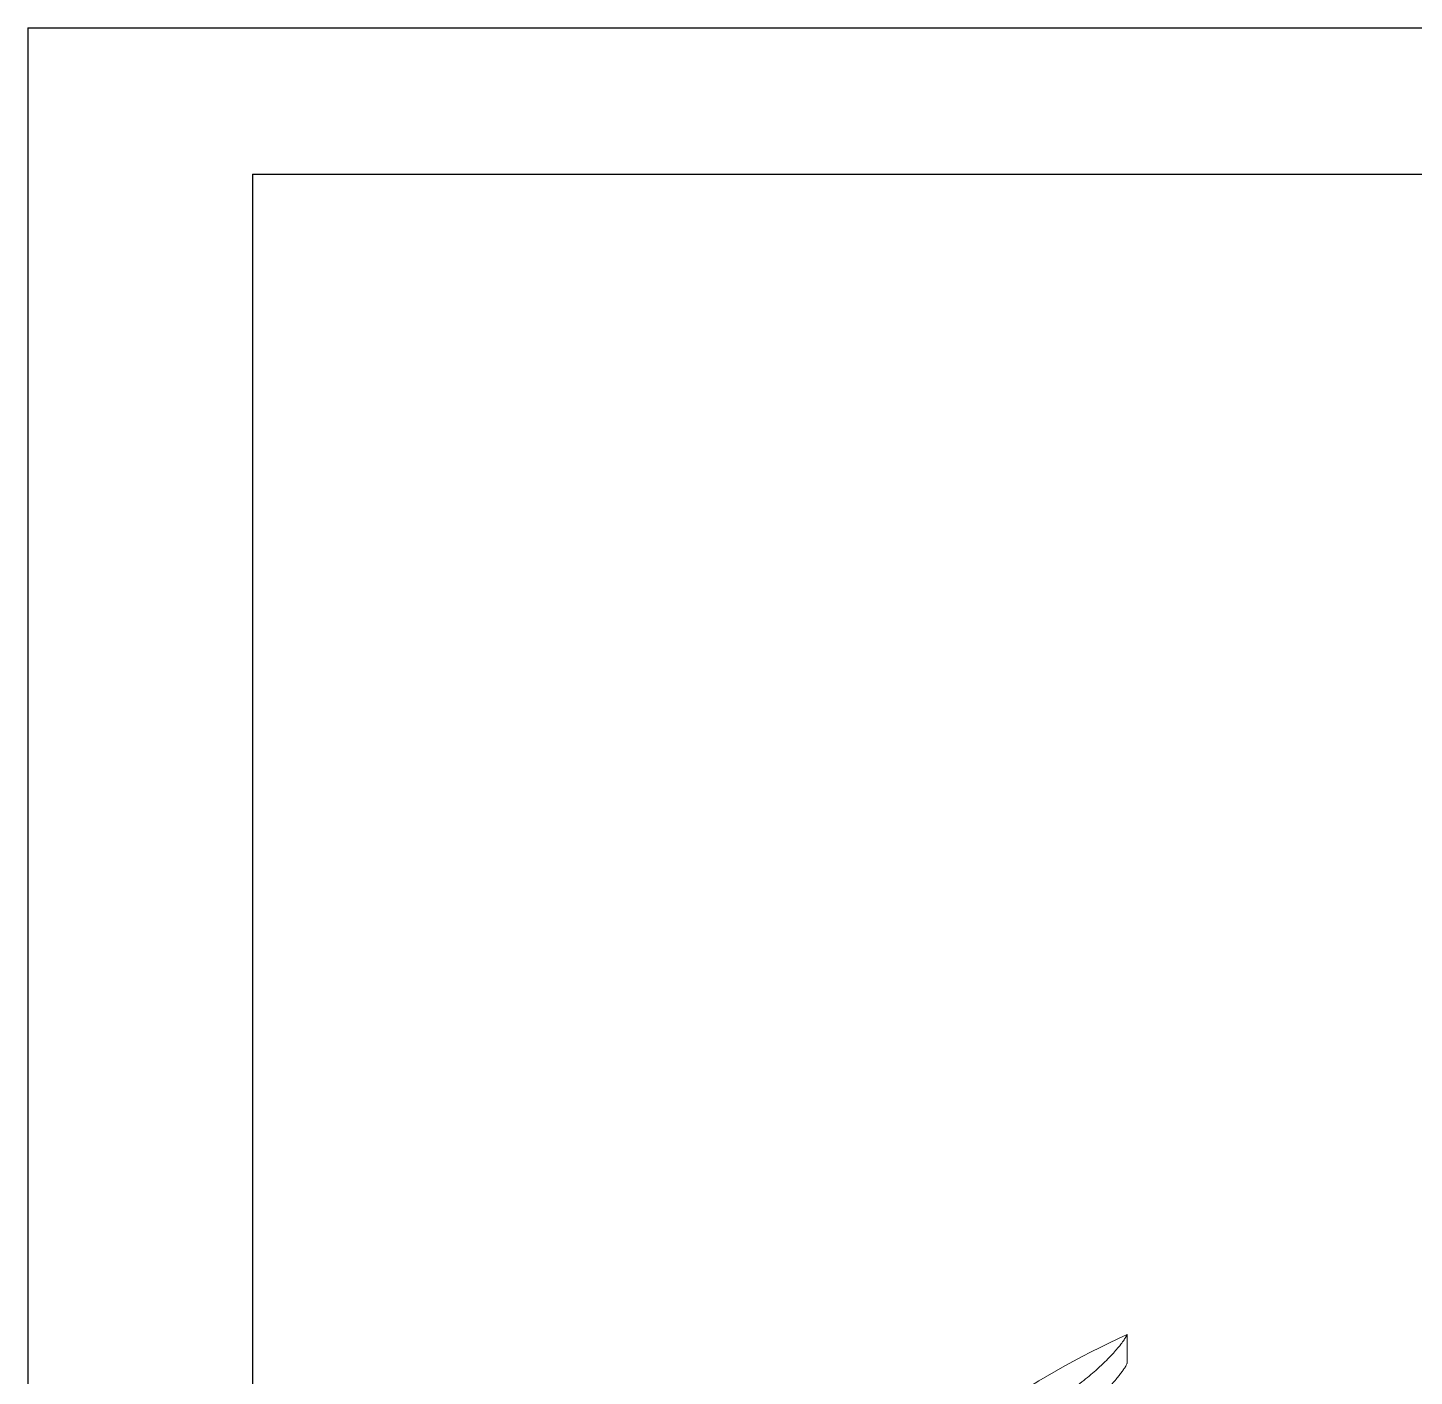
# Model space of a CAD drawing. Header units: inches. Extents: x 1631 to 3663, y 1126 to 1454.
# Drawn here: x 2152.1 to 2226.3, y 1382.3 to 1454.4 of the extents above; entities that cross this region are included whole.
import ezdxf

# ---------------------------------------------------------------- set-up
doc = ezdxf.new("R2010")
doc.units = ezdxf.units.IN
doc.header["$LTSCALE"] = 15

msp = doc.modelspace()

# ---------------------------------------------------------------- linework, layer by layer
for p, q in [((2152.094, 1454.396), (2617.026, 1454.396)), ((2152.094, 1454.396), (2152.094, 1125.657)), ((2164.124, 1446.569), (2609.198, 1446.569)), ((2164.124, 1446.569), (2164.124, 1133.484))]:
    msp.add_line(p, q)
at = {"color": 7, "linetype": 'Continuous', "lineweight": 15}
msp.add_line((2210.916, 1382.95), (2210.916, 1384.492), dxfattribs=at)
msp.add_open_spline([(2210.916, 1384.493), (2208.328, 1383.322), (2205.85, 1381.907), (2203.526, 1380.274)], degree=3, dxfattribs=at)
for points, knots in [([(2204.667, 1379.272), (2204.794, 1379.363), (2205.043, 1379.541), (2205.408, 1379.797), (2205.754, 1380.038), (2206.082, 1380.263), (2206.391, 1380.475), (2206.681, 1380.672), (2206.951, 1380.856), (2207.201, 1381.026), (2207.431, 1381.184), (2207.654, 1381.339), (2207.871, 1381.493), (2208.167, 1381.708), (2208.52, 1381.976), (2208.906, 1382.289), (2209.292, 1382.621), (2209.66, 1382.962), (2210.108, 1383.41), (2210.565, 1383.934), (2210.78, 1384.242), (2210.868, 1384.391), (2210.898, 1384.449), (2210.914, 1384.486), (2210.915, 1384.491), (2210.916, 1384.493)], [0, 0, 0, 0, 0.023804, 0.046454, 0.067961, 0.088342, 0.107612, 0.125792, 0.142906, 0.158983, 0.174056, 0.188169, 0.204083, 0.219761, 0.253972, 0.291538, 0.332664, 0.387775, 0.448749, 0.576775, 0.763689, 0.819442, 0.878633, 0.936501, 1, 1, 1, 1]), ([(2210.915, 1382.95), (2210.914, 1382.946), (2210.911, 1382.937), (2210.879, 1382.868), (2210.821, 1382.764), (2210.734, 1382.628), (2210.618, 1382.464), (2210.47, 1382.272), (2210.292, 1382.054), (2210.082, 1381.815), (2209.841, 1381.557), (2209.567, 1381.282), (2209.258, 1380.99), (2208.915, 1380.684), (2208.534, 1380.364), (2208.121, 1380.035), (2207.601, 1379.646), (2206.907, 1379.152), (2206.006, 1378.513), (2205.348, 1378.03), (2204.991, 1377.767)], [0, 0, 0, 0, 0.0839633, 0.1646746, 0.238025, 0.30465, 0.3678112, 0.4276126, 0.4847873, 0.5381599, 0.5879088, 0.634254, 0.6774663, 0.7187263, 0.7566501, 0.7918671, 0.8251629, 0.8730066, 0.9310458, 1, 1, 1, 1])]:
    msp.add_open_spline(points, degree=3, knots=knots, dxfattribs=at)

doc.saveas('drawing.dxf')
